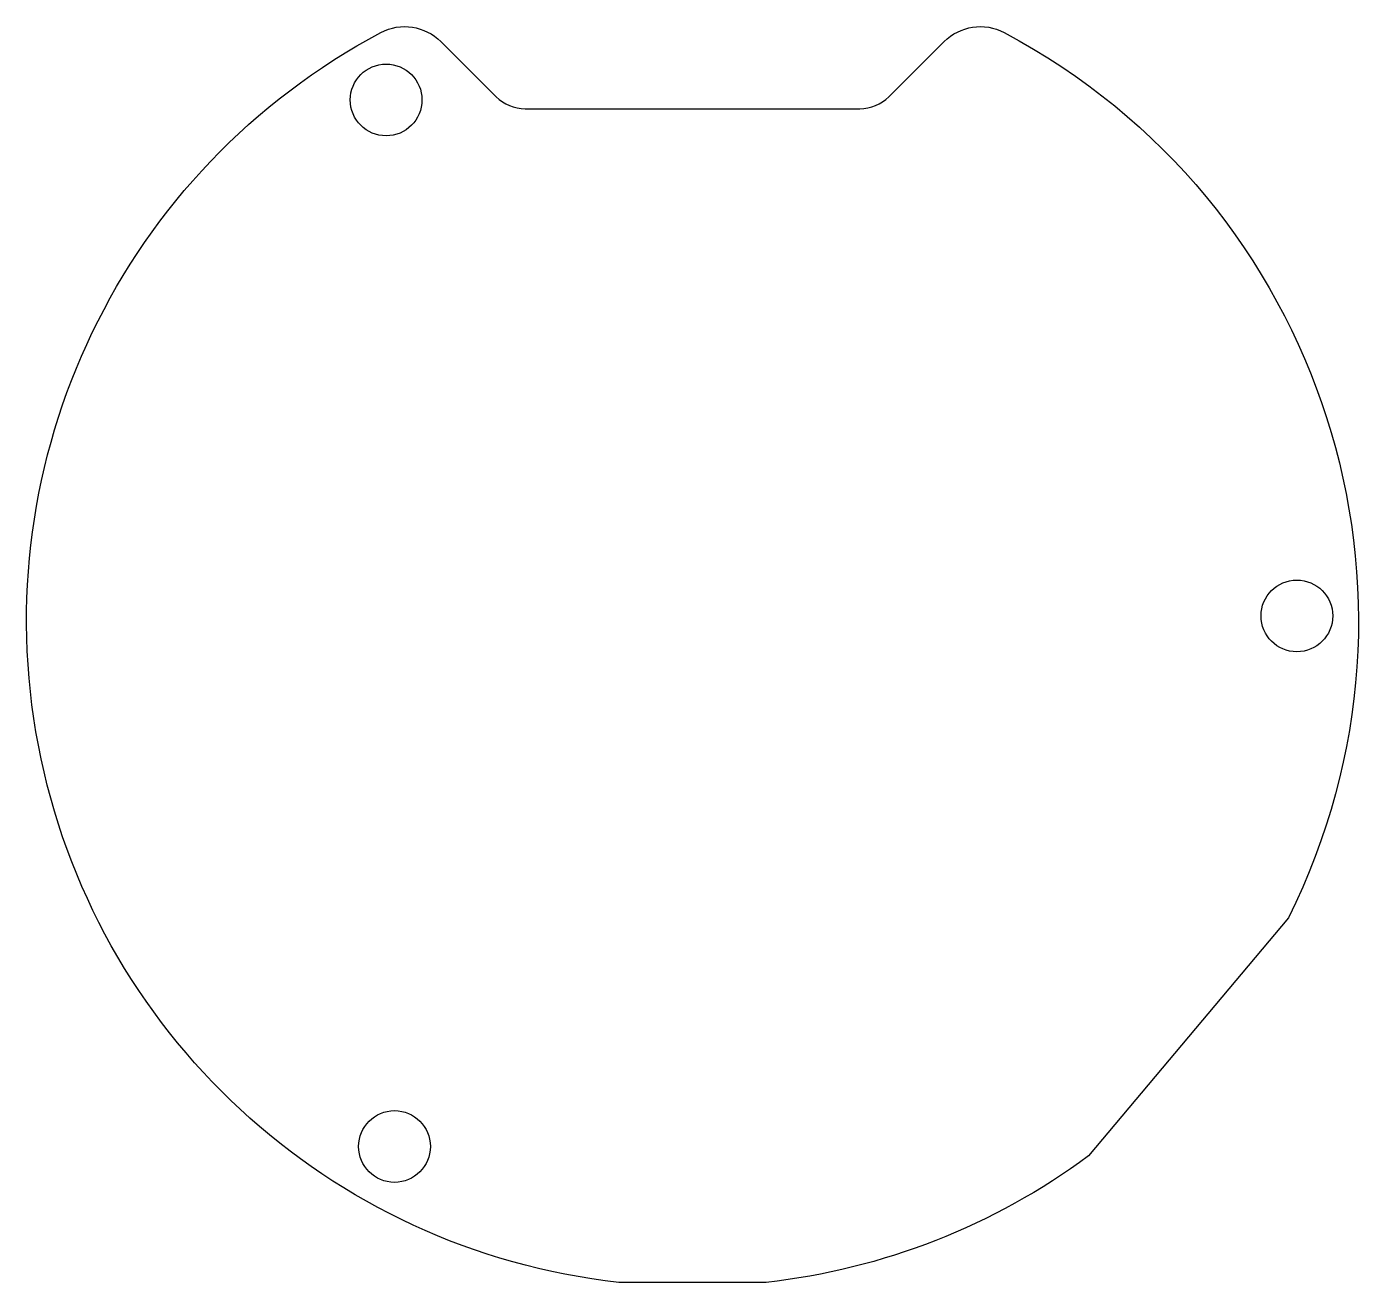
# Model space of a CAD drawing. Header units: millimetres. Extents: x -32.5 to 32.5, y -32.3 to 29.
import ezdxf

# ---------------------------------------------------------------- set-up
doc = ezdxf.new("R2010")
doc.units = ezdxf.units.MM
doc.layers.get('0').update_dxf_attribs({"linetype": 'CONTINUOUS'})

msp = doc.modelspace()

# ---------------------------------------------------------------- linework, layer by layer
msp.add_line((-8.172, 25), (-2.574, 25))
msp.add_lwpolyline([(-8.172, 25), (8.172, 25, 0.198912), (9.586, 25.586), (12.277, 28.277, -0.329339), (15.215, 28.718, -0.40699), (29.086, -14.501), (19.331, -26.126, -0.132268), (3.6, -32.3), (-3.6, -32.3, -0.738108), (-15.215, 28.718, -0.329339), (-12.277, 28.277), (-9.586, 25.586, 0.198912)], format="xyb", close=True)
for centre in [(-14.955, 25.428), (29.499, 0.237), (-14.544, -25.666)]:
    msp.add_circle(centre, 1.75)

doc.saveas('drawing.dxf')
